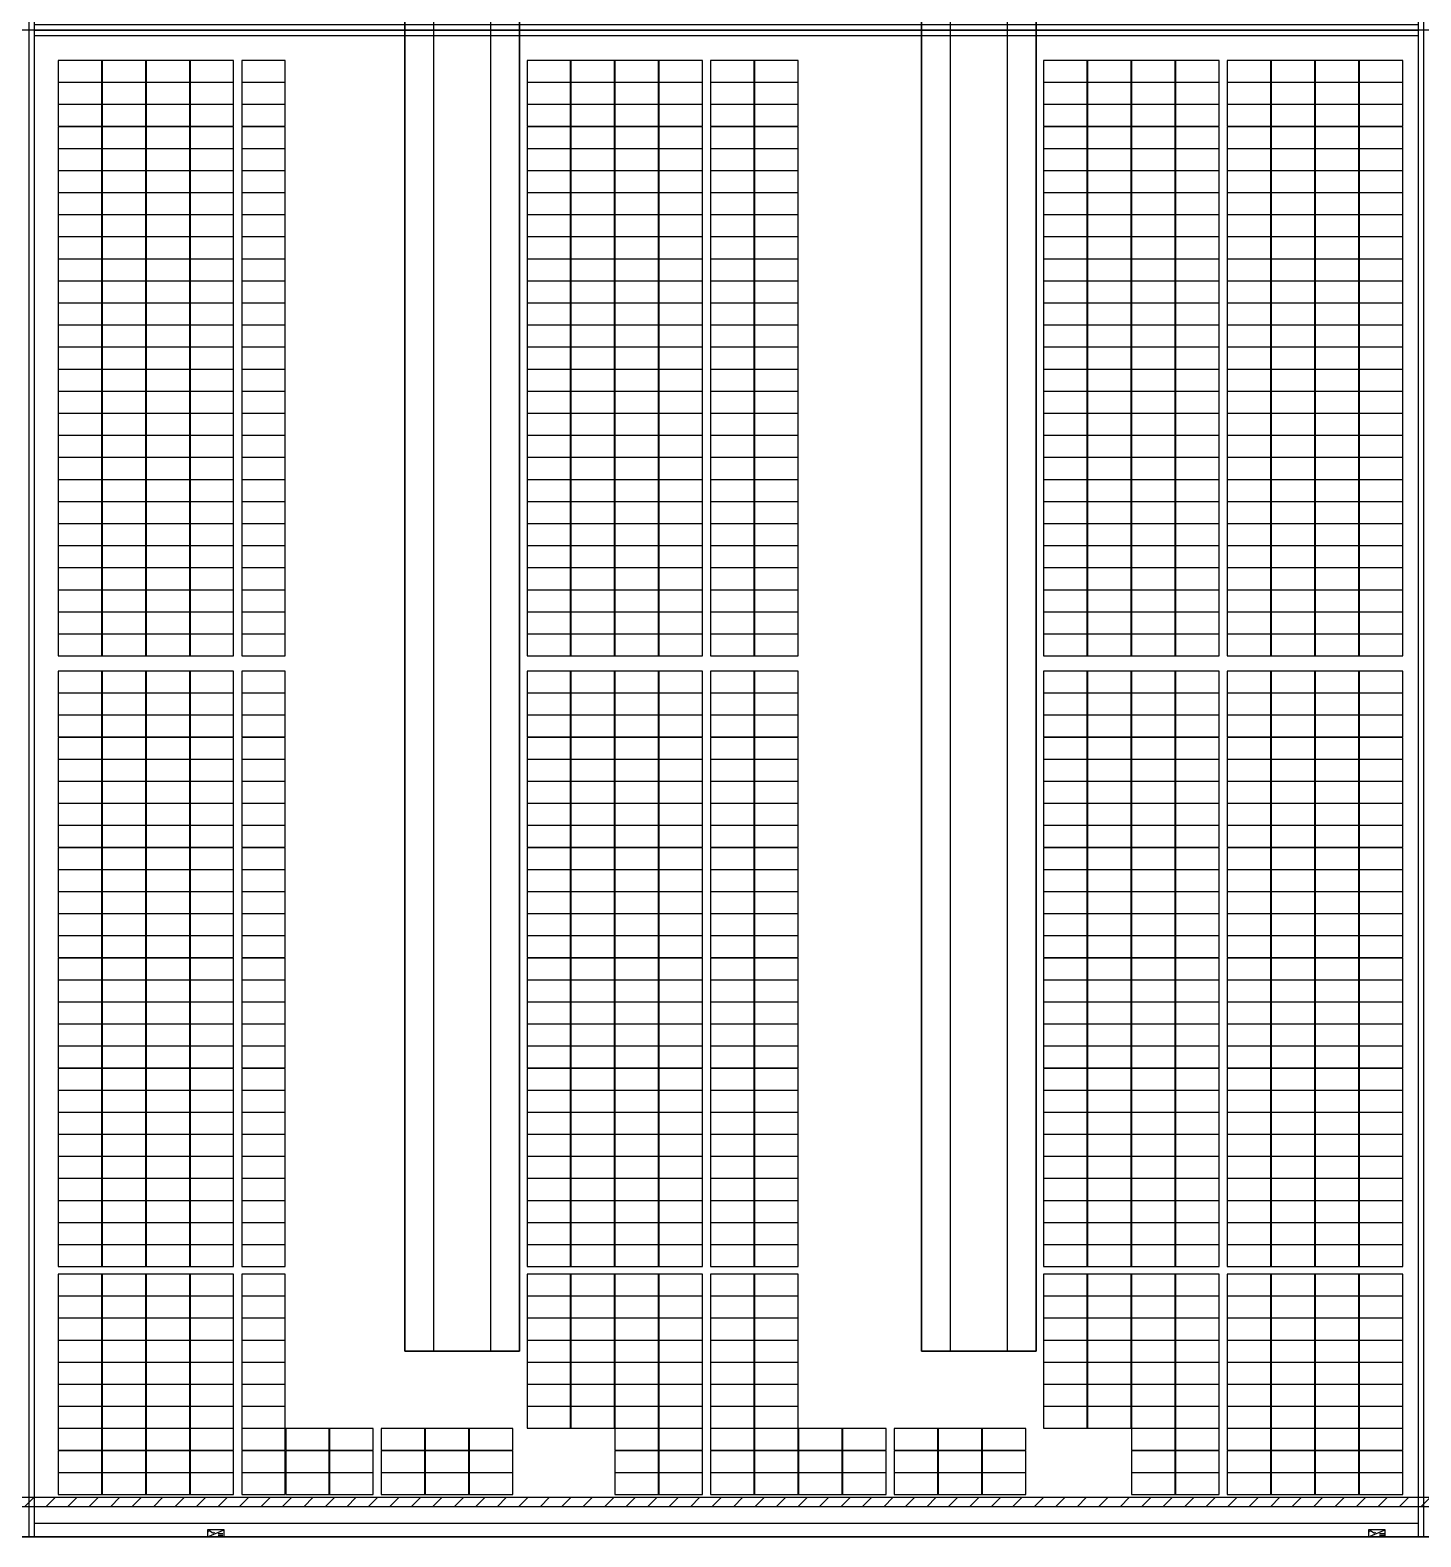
# Model space of a CAD drawing. Header units: metres. Extents: x 1218 to 2690, y 1163 to 1758.
# Drawn here: x 1889.1 to 1961.8, y 1336.4 to 1415.1 of the extents above; entities that cross this region are included whole.
import ezdxf

# ---------------------------------------------------------------- set-up
doc = ezdxf.new("R2010")
doc.units = ezdxf.units.M
for name, color, linetype in [('WALL', 9, 'Continuous'), ('单元区域外轮廓', 7, 'ByLayer'), ('屋脊线', 7, 'ByLayer'), ('组件', 7, 'ByLayer'), ('运维走道板', 1, 'Continuous'), ('逆变器', 7, 'ByLayer'), ('障碍物', 7, 'ByLayer')]:
    doc.layers.add(name, color=color, linetype=linetype)

# ---------------------------------------------------------------- blocks, each defined once
blk = doc.blocks.new('DT1')
at = {"layer": 'WALL'}
for p, q in [((681910, 1944104), (754210, 1944104)), ((78160, 1865404), (1243360, 1865404))]:
    blk.add_line(p, q, dxfattribs=at)
for points in [[(681910, 1865404), (681910, 2022804), (681610, 2022804), (681610, 1865404)], [(754510, 1865404), (754510, 2022804), (754210, 2022804), (754210, 1865404)], [(707260, 1875104), (707260, 2013104), (701260, 2013104), (701260, 1875104)], [(734260, 1875104), (734260, 2013104), (728260, 2013104), (728260, 1875104)], [(681910, 1944404), (754210, 1944404), (754210, 1943804), (681910, 1943804)]]:
    blk.add_lwpolyline(points, close=True, dxfattribs=at)
for points in [[(705760, 1875104), (705760, 2013104), (702760, 2013104), (702760, 1875104), (705760, 1875104)], [(732760, 1875104), (732760, 2013104), (729760, 2013104), (729760, 1875104), (732760, 1875104)], [(754210, 1866104), (681910, 1866104)]]:
    blk.add_lwpolyline(points, dxfattribs=at)
blk = doc.blocks.new('*U582')
at = {"layer": '单元区域外轮廓', "color": 2}
blk.add_polyline3d([(582600, -78700, 12000), (-582600, -78700, 12000), (-582600, 78700, 12000), (582600, 78700, 12000)], close=True, dxfattribs=at)
at = {"flags": 1}
for tag in ['unit_id', 'unit_name', 'parapet_height', 'ground_elevation', 'is_enable_parapet']:
    blk.add_attdef(tag, (0, 0), '', height=2.5, dxfattribs=at)
blk = doc.blocks.new('*U583')
at = {"layer": '屋脊线', "color": 30}
for p, q in [((582600, 0, 16000), (-582600, 0, 16000)), ((-582600, -78700, 12000), (582600, -78700, 12000))]:
    blk.add_line(p, q, dxfattribs=at)
at = {"flags": 1}
for tag in ['unit_id', 'unit_name']:
    blk.add_attdef(tag, (0, 0), '', height=2.5, dxfattribs=at)
blk = doc.blocks.new('*U584')
at = {"color": 0}
blk.add_polyline3d([(0, 0, 0), (227.8, 0, 0), (227.8, 113.3, 5.8), (0, 113.3, 5.8)], close=True, dxfattribs=at)
at = {"flags": 1}
for tag in ['mounting-hole-spacing1', 'mounting-hole-spacing2', 'module-material', 'vmpo', 'voco', 'silicon-material', 'panel-length', 'panel-width', 'panel-height', 'userid', 'theme', 'note', 'name', 'pmax', 'company-name', 'id', 'impo', 'isco']:
    blk.add_attdef(tag, (0, 0), '', height=2.5, dxfattribs=at)
blk = doc.blocks.new('*U585')
at = {"layer": '组件', "color": 171}
for p in [(2238.9, -271.8, 1596.2), (2468.7, -271.8, 1596.2), (2238.9, -387.1, 1590.3), (2468.7, -387.1, 1590.3), (2238.9, -502.3, 1584.5), (2468.7, -502.3, 1584.5), (2238.9, -617.6, 1578.6), (2468.7, -617.6, 1578.6), (2238.9, -732.8, 1572.8), (2468.7, -732.8, 1572.8), (2238.9, -848.1, 1566.9), (2468.7, -848.1, 1566.9), (2238.9, -963.3, 1561.1), (2468.7, -963.3, 1561.1), (2238.9, -1078.6, 1555.2), (2468.7, -1078.6, 1555.2), (2238.9, -1193.8, 1549.3), (2468.7, -1193.8, 1549.3), (2238.9, -1309.1, 1543.5), (2468.7, -1309.1, 1543.5), (2238.9, -1424.3, 1537.6), (2468.7, -1424.3, 1537.6), (2238.9, -1539.6, 1531.8), (2468.7, -1539.6, 1531.8), (2238.9, -1654.8, 1525.9), (2468.7, -1654.8, 1525.9), (2238.9, -1770.1, 1520), (2468.7, -1770.1, 1520), (2238.9, -1885.3, 1514.2), (2468.7, -1885.3, 1514.2), (2238.9, -2000.6, 1508.3), (2468.7, -2000.6, 1508.3), (2238.9, -2115.8, 1502.5), (2468.7, -2115.8, 1502.5), (2238.9, -2231.1, 1496.6), (2468.7, -2231.1, 1496.6), (2238.9, -2346.3, 1490.8), (2468.7, -2346.3, 1490.8), (2238.9, -2461.6, 1484.9), (2468.7, -2461.6, 1484.9), (2238.9, -2576.8, 1479), (2468.7, -2576.8, 1479), (2238.9, -2692.1, 1473.2), (2468.7, -2692.1, 1473.2), (2238.9, -2807.3, 1467.3), (2468.7, -2807.3, 1467.3), (2238.9, -2922.6, 1461.5), (2468.7, -2922.6, 1461.5), (2238.9, -3037.8, 1455.6), (2468.7, -3037.8, 1455.6), (2238.9, -3153.1, 1449.7), (2468.7, -3153.1, 1449.7), (2238.9, -3268.3, 1443.9), (2468.7, -3268.3, 1443.9), (2238.9, -3461.5, 1434.1), (2468.7, -3461.5, 1434.1), (2238.9, -3576.8, 1428.2), (2468.7, -3576.8, 1428.2), (2238.9, -3692, 1422.4), (2468.7, -3692, 1422.4), (2238.9, -3807.3, 1416.5), (2468.7, -3807.3, 1416.5), (2238.9, -3922.5, 1410.7), (2468.7, -3922.5, 1410.7), (2238.9, -4037.8, 1404.8), (2468.7, -4037.8, 1404.8), (2238.9, -4153, 1398.9), (2468.7, -4153, 1398.9), (2238.9, -4268.3, 1393.1), (2468.7, -4268.3, 1393.1), (2238.9, -4383.5, 1387.2), (2468.7, -4383.5, 1387.2), (2238.9, -4498.8, 1381.4), (2468.7, -4498.8, 1381.4), (2238.9, -4614, 1375.5), (2468.7, -4614, 1375.5), (2238.9, -4729.3, 1369.6), (2468.7, -4729.3, 1369.6), (2238.9, -4844.5, 1363.8), (2468.7, -4844.5, 1363.8), (2238.9, -4959.8, 1357.9), (2468.7, -4959.8, 1357.9), (2238.9, -5075.1, 1352.1), (2468.7, -5075.1, 1352.1), (2238.9, -5190.3, 1346.2), (2468.7, -5190.3, 1346.2), (2238.9, -5305.6, 1340.3), (2468.7, -5305.6, 1340.3), (2238.9, -5420.8, 1334.5), (2468.7, -5420.8, 1334.5), (2238.9, -5536.1, 1328.6), (2468.7, -5536.1, 1328.6), (2238.9, -5651.3, 1322.8), (2468.7, -5651.3, 1322.8), (2238.9, -5766.6, 1316.9), (2468.7, -5766.6, 1316.9), (2238.9, -5881.8, 1311.1), (2468.7, -5881.8, 1311.1), (2238.9, -5997.1, 1305.2), (2468.7, -5997.1, 1305.2), (2238.9, -6112.3, 1299.3), (2468.7, -6112.3, 1299.3), (2238.9, -6227.6, 1293.5), (2468.7, -6227.6, 1293.5), (2238.9, -6342.8, 1287.6), (2468.7, -6342.8, 1287.6), (2238.9, -6458.1, 1281.8), (2468.7, -6458.1, 1281.8), (2238.9, -6611.3, 1274), (2468.7, -6611.3, 1274), (2698.5, -6611.3, 1274), (2238.9, -6726.5, 1268.1), (2468.7, -6726.5, 1268.1), (2238.9, -6841.8, 1262.3), (2468.7, -6841.8, 1262.3), (2238.9, -6957, 1256.4), (2468.7, -6957, 1256.4), (2238.9, -7072.3, 1250.6), (2468.7, -7072.3, 1250.6), (2238.9, -7187.5, 1244.7), (2468.7, -7187.5, 1244.7), (2238.9, -7302.8, 1238.8), (2468.7, -7302.8, 1238.8), (2238.9, -7418, 1233), (2468.7, -7418, 1233), (2238.9, -7533.3, 1227.1), (2468.7, -7533.3, 1227.1), (2238.9, -7648.5, 1221.3), (2468.7, -7648.5, 1221.3)]:
    blk.add_blockref('*U584', p, dxfattribs=at)
at = {"layer": '组件', "color": 231}
for p in [(2698.5, -271.8, 1596.2), (2928.3, -271.8, 1596.2), (3198.1, -271.8, 1596.2), (4689.1, -271.8, 1596.2), (4918.9, -271.8, 1596.2), (5148.7, -271.8, 1596.2), (5378.5, -271.8, 1596.2), (5648.3, -271.8, 1596.2), (5878.1, -271.8, 1596.2), (2698.5, -387.1, 1590.3), (2928.3, -387.1, 1590.3), (3198.1, -387.1, 1590.3), (4689.1, -387.1, 1590.3), (4918.9, -387.1, 1590.3), (5148.7, -387.1, 1590.3), (5378.5, -387.1, 1590.3), (5648.3, -387.1, 1590.3), (5878.1, -387.1, 1590.3), (2698.5, -502.3, 1584.5), (2928.3, -502.3, 1584.5), (3198.1, -502.3, 1584.5), (4689.1, -502.3, 1584.5), (4918.9, -502.3, 1584.5), (5148.7, -502.3, 1584.5), (5378.5, -502.3, 1584.5), (5648.3, -502.3, 1584.5), (5878.1, -502.3, 1584.5), (2698.5, -617.6, 1578.6), (2928.3, -617.6, 1578.6), (3198.1, -617.6, 1578.6), (4689.1, -617.6, 1578.6), (4918.9, -617.6, 1578.6), (5148.7, -617.6, 1578.6), (5378.5, -617.6, 1578.6), (5648.3, -617.6, 1578.6), (5878.1, -617.6, 1578.6), (2698.5, -732.8, 1572.8), (2928.3, -732.8, 1572.8), (3198.1, -732.8, 1572.8), (4689.1, -732.8, 1572.8), (4918.9, -732.8, 1572.8), (5148.7, -732.8, 1572.8), (5378.5, -732.8, 1572.8), (5648.3, -732.8, 1572.8), (5878.1, -732.8, 1572.8), (2698.5, -848.1, 1566.9), (2928.3, -848.1, 1566.9), (3198.1, -848.1, 1566.9), (4689.1, -848.1, 1566.9), (4918.9, -848.1, 1566.9), (5148.7, -848.1, 1566.9), (5378.5, -848.1, 1566.9), (5648.3, -848.1, 1566.9), (5878.1, -848.1, 1566.9), (2698.5, -963.3, 1561.1), (2928.3, -963.3, 1561.1), (3198.1, -963.3, 1561.1), (4689.1, -963.3, 1561.1), (4918.9, -963.3, 1561.1), (5148.7, -963.3, 1561.1), (5378.5, -963.3, 1561.1), (5648.3, -963.3, 1561.1), (5878.1, -963.3, 1561.1), (2698.5, -1078.6, 1555.2), (2928.3, -1078.6, 1555.2), (3198.1, -1078.6, 1555.2), (4689.1, -1078.6, 1555.2), (4918.9, -1078.6, 1555.2), (5148.7, -1078.6, 1555.2), (5378.5, -1078.6, 1555.2), (5648.3, -1078.6, 1555.2), (5878.1, -1078.6, 1555.2), (2698.5, -1193.8, 1549.3), (2928.3, -1193.8, 1549.3), (3198.1, -1193.8, 1549.3), (4689.1, -1193.8, 1549.3), (4918.9, -1193.8, 1549.3), (5148.7, -1193.8, 1549.3), (5378.5, -1193.8, 1549.3), (5648.3, -1193.8, 1549.3), (5878.1, -1193.8, 1549.3), (2698.5, -1309.1, 1543.5), (2928.3, -1309.1, 1543.5), (3198.1, -1309.1, 1543.5), (4689.1, -1309.1, 1543.5), (4918.9, -1309.1, 1543.5), (5148.7, -1309.1, 1543.5), (5378.5, -1309.1, 1543.5), (5648.3, -1309.1, 1543.5), (5878.1, -1309.1, 1543.5), (2698.5, -1424.3, 1537.6), (2928.3, -1424.3, 1537.6), (3198.1, -1424.3, 1537.6), (4689.1, -1424.3, 1537.6), (4918.9, -1424.3, 1537.6), (5148.7, -1424.3, 1537.6), (5378.5, -1424.3, 1537.6), (5648.3, -1424.3, 1537.6), (5878.1, -1424.3, 1537.6), (2698.5, -1539.6, 1531.8), (2928.3, -1539.6, 1531.8), (3198.1, -1539.6, 1531.8), (4689.1, -1539.6, 1531.8), (4918.9, -1539.6, 1531.8), (5148.7, -1539.6, 1531.8), (5378.5, -1539.6, 1531.8), (5648.3, -1539.6, 1531.8), (5878.1, -1539.6, 1531.8), (2698.5, -1654.8, 1525.9), (2928.3, -1654.8, 1525.9), (3198.1, -1654.8, 1525.9), (4689.1, -1654.8, 1525.9), (4918.9, -1654.8, 1525.9), (5148.7, -1654.8, 1525.9), (5378.5, -1654.8, 1525.9), (5648.3, -1654.8, 1525.9), (5878.1, -1654.8, 1525.9), (2698.5, -1770.1, 1520), (2928.3, -1770.1, 1520), (3198.1, -1770.1, 1520), (4689.1, -1770.1, 1520), (4918.9, -1770.1, 1520), (5148.7, -1770.1, 1520), (5378.5, -1770.1, 1520), (5648.3, -1770.1, 1520), (5878.1, -1770.1, 1520), (2698.5, -1885.3, 1514.2), (2928.3, -1885.3, 1514.2), (3198.1, -1885.3, 1514.2), (4689.1, -1885.3, 1514.2), (4918.9, -1885.3, 1514.2), (5148.7, -1885.3, 1514.2), (5378.5, -1885.3, 1514.2), (5648.3, -1885.3, 1514.2), (5878.1, -1885.3, 1514.2), (2698.5, -2000.6, 1508.3), (2928.3, -2000.6, 1508.3), (3198.1, -2000.6, 1508.3), (4689.1, -2000.6, 1508.3), (4918.9, -2000.6, 1508.3), (5148.7, -2000.6, 1508.3), (5378.5, -2000.6, 1508.3), (5648.3, -2000.6, 1508.3), (5878.1, -2000.6, 1508.3), (2698.5, -2115.8, 1502.5), (2928.3, -2115.8, 1502.5), (3198.1, -2115.8, 1502.5), (4689.1, -2115.8, 1502.5), (4918.9, -2115.8, 1502.5), (5148.7, -2115.8, 1502.5), (5378.5, -2115.8, 1502.5), (5648.3, -2115.8, 1502.5), (5878.1, -2115.8, 1502.5), (2698.5, -2231.1, 1496.6), (2928.3, -2231.1, 1496.6), (3198.1, -2231.1, 1496.6), (4689.1, -2231.1, 1496.6), (4918.9, -2231.1, 1496.6), (5148.7, -2231.1, 1496.6), (5378.5, -2231.1, 1496.6), (5648.3, -2231.1, 1496.6), (5878.1, -2231.1, 1496.6), (2698.5, -2346.3, 1490.8), (2928.3, -2346.3, 1490.8), (3198.1, -2346.3, 1490.8), (4689.1, -2346.3, 1490.8), (4918.9, -2346.3, 1490.8), (5148.7, -2346.3, 1490.8), (5378.5, -2346.3, 1490.8), (5648.3, -2346.3, 1490.8), (5878.1, -2346.3, 1490.8), (2698.5, -2461.6, 1484.9), (2928.3, -2461.6, 1484.9), (3198.1, -2461.6, 1484.9), (4689.1, -2461.6, 1484.9), (4918.9, -2461.6, 1484.9), (5148.7, -2461.6, 1484.9), (5378.5, -2461.6, 1484.9), (5648.3, -2461.6, 1484.9), (5878.1, -2461.6, 1484.9), (2698.5, -2576.8, 1479), (2928.3, -2576.8, 1479), (3198.1, -2576.8, 1479), (4689.1, -2576.8, 1479), (4918.9, -2576.8, 1479), (5148.7, -2576.8, 1479), (5378.5, -2576.8, 1479), (5648.3, -2576.8, 1479), (5878.1, -2576.8, 1479), (2698.5, -2692.1, 1473.2), (2928.3, -2692.1, 1473.2), (3198.1, -2692.1, 1473.2), (4689.1, -2692.1, 1473.2), (4918.9, -2692.1, 1473.2), (5148.7, -2692.1, 1473.2), (5378.5, -2692.1, 1473.2), (5648.3, -2692.1, 1473.2), (5878.1, -2692.1, 1473.2), (2698.5, -2807.3, 1467.3), (2928.3, -2807.3, 1467.3), (3198.1, -2807.3, 1467.3), (4689.1, -2807.3, 1467.3), (4918.9, -2807.3, 1467.3), (5148.7, -2807.3, 1467.3), (5378.5, -2807.3, 1467.3), (5648.3, -2807.3, 1467.3), (5878.1, -2807.3, 1467.3), (2698.5, -2922.6, 1461.5), (2928.3, -2922.6, 1461.5), (3198.1, -2922.6, 1461.5), (4689.1, -2922.6, 1461.5), (4918.9, -2922.6, 1461.5), (5148.7, -2922.6, 1461.5), (5378.5, -2922.6, 1461.5), (5648.3, -2922.6, 1461.5), (5878.1, -2922.6, 1461.5), (2698.5, -3037.8, 1455.6), (2928.3, -3037.8, 1455.6), (3198.1, -3037.8, 1455.6), (4689.1, -3037.8, 1455.6), (4918.9, -3037.8, 1455.6), (5148.7, -3037.8, 1455.6), (5378.5, -3037.8, 1455.6), (5648.3, -3037.8, 1455.6), (5878.1, -3037.8, 1455.6), (2698.5, -3153.1, 1449.7), (2928.3, -3153.1, 1449.7), (3198.1, -3153.1, 1449.7), (4689.1, -3153.1, 1449.7), (4918.9, -3153.1, 1449.7), (5148.7, -3153.1, 1449.7), (5378.5, -3153.1, 1449.7), (5648.3, -3153.1, 1449.7), (5878.1, -3153.1, 1449.7), (2698.5, -3268.3, 1443.9), (2928.3, -3268.3, 1443.9), (3198.1, -3268.3, 1443.9), (4689.1, -3268.3, 1443.9), (4918.9, -3268.3, 1443.9), (5148.7, -3268.3, 1443.9), (5378.5, -3268.3, 1443.9), (5648.3, -3268.3, 1443.9), (5878.1, -3268.3, 1443.9), (2698.5, -3461.5, 1434.1), (2928.3, -3461.5, 1434.1), (3198.1, -3461.5, 1434.1), (4689.1, -3461.5, 1434.1), (4918.9, -3461.5, 1434.1), (5148.7, -3461.5, 1434.1), (5378.5, -3461.5, 1434.1), (5648.3, -3461.5, 1434.1), (5878.1, -3461.5, 1434.1), (7618.4, -3461.5, 1434.1), (7848.2, -3461.5, 1434.1), (2698.5, -3576.8, 1428.2), (2928.3, -3576.8, 1428.2), (3198.1, -3576.8, 1428.2), (4689.1, -3576.8, 1428.2), (4918.9, -3576.8, 1428.2), (5148.7, -3576.8, 1428.2), (5378.5, -3576.8, 1428.2), (5648.3, -3576.8, 1428.2), (5878.1, -3576.8, 1428.2), (7618.4, -3576.8, 1428.2), (7848.2, -3576.8, 1428.2), (2698.5, -3692, 1422.4), (2928.3, -3692, 1422.4), (3198.1, -3692, 1422.4), (4689.1, -3692, 1422.4), (4918.9, -3692, 1422.4), (5148.7, -3692, 1422.4), (5378.5, -3692, 1422.4), (5648.3, -3692, 1422.4), (5878.1, -3692, 1422.4), (7618.4, -3692, 1422.4), (7848.2, -3692, 1422.4), (2698.5, -3807.3, 1416.5), (2928.3, -3807.3, 1416.5), (3198.1, -3807.3, 1416.5), (4689.1, -3807.3, 1416.5), (4918.9, -3807.3, 1416.5), (5148.7, -3807.3, 1416.5), (5378.5, -3807.3, 1416.5), (5648.3, -3807.3, 1416.5), (5878.1, -3807.3, 1416.5), (7618.4, -3807.3, 1416.5), (7848.2, -3807.3, 1416.5), (2698.5, -3922.5, 1410.7), (2928.3, -3922.5, 1410.7), (3198.1, -3922.5, 1410.7), (4689.1, -3922.5, 1410.7), (4918.9, -3922.5, 1410.7), (5148.7, -3922.5, 1410.7), (5378.5, -3922.5, 1410.7), (5648.3, -3922.5, 1410.7), (5878.1, -3922.5, 1410.7), (7618.4, -3922.5, 1410.7), (7848.2, -3922.5, 1410.7), (2698.5, -4037.8, 1404.8), (2928.3, -4037.8, 1404.8), (3198.1, -4037.8, 1404.8), (4689.1, -4037.8, 1404.8), (4918.9, -4037.8, 1404.8), (5148.7, -4037.8, 1404.8), (5378.5, -4037.8, 1404.8), (5648.3, -4037.8, 1404.8), (5878.1, -4037.8, 1404.8), (7618.4, -4037.8, 1404.8), (7848.2, -4037.8, 1404.8), (2698.5, -4153, 1398.9), (2928.3, -4153, 1398.9), (3198.1, -4153, 1398.9), (4689.1, -4153, 1398.9), (4918.9, -4153, 1398.9), (5148.7, -4153, 1398.9), (5378.5, -4153, 1398.9), (5648.3, -4153, 1398.9), (5878.1, -4153, 1398.9), (7618.4, -4153, 1398.9), (7848.2, -4153, 1398.9), (2698.5, -4268.3, 1393.1), (2928.3, -4268.3, 1393.1), (3198.1, -4268.3, 1393.1), (4689.1, -4268.3, 1393.1), (4918.9, -4268.3, 1393.1), (5148.7, -4268.3, 1393.1), (5378.5, -4268.3, 1393.1), (5648.3, -4268.3, 1393.1), (5878.1, -4268.3, 1393.1), (7618.4, -4268.3, 1393.1), (7848.2, -4268.3, 1393.1), (2698.5, -4383.5, 1387.2), (2928.3, -4383.5, 1387.2), (3198.1, -4383.5, 1387.2), (4689.1, -4383.5, 1387.2), (4918.9, -4383.5, 1387.2), (5148.7, -4383.5, 1387.2), (5378.5, -4383.5, 1387.2), (5648.3, -4383.5, 1387.2), (5878.1, -4383.5, 1387.2), (7618.4, -4383.5, 1387.2), (7848.2, -4383.5, 1387.2), (2698.5, -4498.8, 1381.4), (2928.3, -4498.8, 1381.4), (3198.1, -4498.8, 1381.4), (4689.1, -4498.8, 1381.4), (4918.9, -4498.8, 1381.4), (5148.7, -4498.8, 1381.4), (5378.5, -4498.8, 1381.4), (5648.3, -4498.8, 1381.4), (5878.1, -4498.8, 1381.4), (7618.4, -4498.8, 1381.4), (7848.2, -4498.8, 1381.4), (2698.5, -4614, 1375.5), (2928.3, -4614, 1375.5), (3198.1, -4614, 1375.5), (4689.1, -4614, 1375.5), (4918.9, -4614, 1375.5), (5148.7, -4614, 1375.5), (5378.5, -4614, 1375.5), (5648.3, -4614, 1375.5), (5878.1, -4614, 1375.5), (7618.4, -4614, 1375.5), (7848.2, -4614, 1375.5), (2698.5, -4729.3, 1369.6), (2928.3, -4729.3, 1369.6), (3198.1, -4729.3, 1369.6), (4689.1, -4729.3, 1369.6), (4918.9, -4729.3, 1369.6), (5148.7, -4729.3, 1369.6), (5378.5, -4729.3, 1369.6), (5648.3, -4729.3, 1369.6), (5878.1, -4729.3, 1369.6), (7618.4, -4729.3, 1369.6), (7848.2, -4729.3, 1369.6), (2698.5, -4844.5, 1363.8), (2928.3, -4844.5, 1363.8), (3198.1, -4844.5, 1363.8), (4689.1, -4844.5, 1363.8), (4918.9, -4844.5, 1363.8), (5148.7, -4844.5, 1363.8), (5378.5, -4844.5, 1363.8), (5648.3, -4844.5, 1363.8), (5878.1, -4844.5, 1363.8), (7618.4, -4844.5, 1363.8), (7848.2, -4844.5, 1363.8), (2698.5, -4959.8, 1357.9), (2928.3, -4959.8, 1357.9), (3198.1, -4959.8, 1357.9), (4689.1, -4959.8, 1357.9), (4918.9, -4959.8, 1357.9), (5148.7, -4959.8, 1357.9), (5378.5, -4959.8, 1357.9), (5648.3, -4959.8, 1357.9), (5878.1, -4959.8, 1357.9), (7618.4, -4959.8, 1357.9), (7848.2, -4959.8, 1357.9), (2698.5, -5075.1, 1352.1), (2928.3, -5075.1, 1352.1), (3198.1, -5075.1, 1352.1), (4689.1, -5075.1, 1352.1), (4918.9, -5075.1, 1352.1), (5148.7, -5075.1, 1352.1), (5378.5, -5075.1, 1352.1), (5648.3, -5075.1, 1352.1), (5878.1, -5075.1, 1352.1), (7618.4, -5075.1, 1352.1), (7848.2, -5075.1, 1352.1), (2698.5, -5190.3, 1346.2), (2928.3, -5190.3, 1346.2), (3198.1, -5190.3, 1346.2), (4689.1, -5190.3, 1346.2), (4918.9, -5190.3, 1346.2), (5148.7, -5190.3, 1346.2), (5378.5, -5190.3, 1346.2), (5648.3, -5190.3, 1346.2), (5878.1, -5190.3, 1346.2), (7618.4, -5190.3, 1346.2), (7848.2, -5190.3, 1346.2), (2698.5, -5305.6, 1340.3), (2928.3, -5305.6, 1340.3), (3198.1, -5305.6, 1340.3), (4689.1, -5305.6, 1340.3), (4918.9, -5305.6, 1340.3), (5148.7, -5305.6, 1340.3), (5378.5, -5305.6, 1340.3), (5648.3, -5305.6, 1340.3), (5878.1, -5305.6, 1340.3), (7618.4, -5305.6, 1340.3), (7848.2, -5305.6, 1340.3), (2698.5, -5420.8, 1334.5), (2928.3, -5420.8, 1334.5), (3198.1, -5420.8, 1334.5), (4689.1, -5420.8, 1334.5), (4918.9, -5420.8, 1334.5), (5148.7, -5420.8, 1334.5), (5378.5, -5420.8, 1334.5), (5648.3, -5420.8, 1334.5), (5878.1, -5420.8, 1334.5), (7618.4, -5420.8, 1334.5), (7848.2, -5420.8, 1334.5), (2698.5, -5536.1, 1328.6), (2928.3, -5536.1, 1328.6), (3198.1, -5536.1, 1328.6), (4689.1, -5536.1, 1328.6), (4918.9, -5536.1, 1328.6), (5148.7, -5536.1, 1328.6), (5378.5, -5536.1, 1328.6), (5648.3, -5536.1, 1328.6), (5878.1, -5536.1, 1328.6), (7618.4, -5536.1, 1328.6), (7848.2, -5536.1, 1328.6), (2698.5, -5651.3, 1322.8), (2928.3, -5651.3, 1322.8), (3198.1, -5651.3, 1322.8), (4689.1, -5651.3, 1322.8), (4918.9, -5651.3, 1322.8), (5148.7, -5651.3, 1322.8), (5378.5, -5651.3, 1322.8), (5648.3, -5651.3, 1322.8), (5878.1, -5651.3, 1322.8), (7618.4, -5651.3, 1322.8), (7848.2, -5651.3, 1322.8), (2698.5, -5766.6, 1316.9), (2928.3, -5766.6, 1316.9), (3198.1, -5766.6, 1316.9), (4689.1, -5766.6, 1316.9), (4918.9, -5766.6, 1316.9), (5148.7, -5766.6, 1316.9), (5378.5, -5766.6, 1316.9), (5648.3, -5766.6, 1316.9), (5878.1, -5766.6, 1316.9), (7618.4, -5766.6, 1316.9), (7848.2, -5766.6, 1316.9), (2698.5, -5881.8, 1311.1), (2928.3, -5881.8, 1311.1), (3198.1, -5881.8, 1311.1), (4689.1, -5881.8, 1311.1), (4918.9, -5881.8, 1311.1), (5148.7, -5881.8, 1311.1), (5378.5, -5881.8, 1311.1), (5648.3, -5881.8, 1311.1), (5878.1, -5881.8, 1311.1), (7618.4, -5881.8, 1311.1), (7848.2, -5881.8, 1311.1), (2698.5, -5997.1, 1305.2), (2928.3, -5997.1, 1305.2), (3198.1, -5997.1, 1305.2), (4689.1, -5997.1, 1305.2), (4918.9, -5997.1, 1305.2), (5148.7, -5997.1, 1305.2), (5378.5, -5997.1, 1305.2), (5648.3, -5997.1, 1305.2), (5878.1, -5997.1, 1305.2), (7618.4, -5997.1, 1305.2), (7848.2, -5997.1, 1305.2), (2698.5, -6112.3, 1299.3), (2928.3, -6112.3, 1299.3), (3198.1, -6112.3, 1299.3), (4689.1, -6112.3, 1299.3), (4918.9, -6112.3, 1299.3), (5148.7, -6112.3, 1299.3), (5378.5, -6112.3, 1299.3), (5648.3, -6112.3, 1299.3), (5878.1, -6112.3, 1299.3), (7618.4, -6112.3, 1299.3), (7848.2, -6112.3, 1299.3), (2698.5, -6227.6, 1293.5), (2928.3, -6227.6, 1293.5), (3198.1, -6227.6, 1293.5), (4689.1, -6227.6, 1293.5), (4918.9, -6227.6, 1293.5), (5148.7, -6227.6, 1293.5), (5378.5, -6227.6, 1293.5), (5648.3, -6227.6, 1293.5), (5878.1, -6227.6, 1293.5), (7618.4, -6227.6, 1293.5), (7848.2, -6227.6, 1293.5), (2698.5, -6342.8, 1287.6), (2928.3, -6342.8, 1287.6), (3198.1, -6342.8, 1287.6), (4689.1, -6342.8, 1287.6), (4918.9, -6342.8, 1287.6), (5148.7, -6342.8, 1287.6), (5378.5, -6342.8, 1287.6), (5648.3, -6342.8, 1287.6), (5878.1, -6342.8, 1287.6), (7618.4, -6342.8, 1287.6), (7848.2, -6342.8, 1287.6), (2698.5, -6458.1, 1281.8), (2928.3, -6458.1, 1281.8), (3198.1, -6458.1, 1281.8), (4689.1, -6458.1, 1281.8), (4918.9, -6458.1, 1281.8), (5148.7, -6458.1, 1281.8), (5378.5, -6458.1, 1281.8), (5648.3, -6458.1, 1281.8), (5878.1, -6458.1, 1281.8), (7618.4, -6458.1, 1281.8), (7848.2, -6458.1, 1281.8), (2928.3, -6611.3, 1274), (3198.1, -6611.3, 1274), (4689.1, -6611.3, 1274), (4918.9, -6611.3, 1274), (5148.7, -6611.3, 1274), (5378.5, -6611.3, 1274), (5648.3, -6611.3, 1274), (5878.1, -6611.3, 1274), (7388.6, -6611.3, 1274), (7618.4, -6611.3, 1274), (7848.2, -6611.3, 1274), (8078, -6611.3, 1274), (8347.8, -6611.3, 1274), (2698.5, -6726.5, 1268.1), (2928.3, -6726.5, 1268.1), (3198.1, -6726.5, 1268.1), (4689.1, -6726.5, 1268.1), (4918.9, -6726.5, 1268.1), (5148.7, -6726.5, 1268.1), (5378.5, -6726.5, 1268.1), (5648.3, -6726.5, 1268.1), (5878.1, -6726.5, 1268.1), (7388.6, -6726.5, 1268.1), (7618.4, -6726.5, 1268.1), (7848.2, -6726.5, 1268.1), (8078, -6726.5, 1268.1), (8347.8, -6726.5, 1268.1), (2698.5, -6841.8, 1262.3), (2928.3, -6841.8, 1262.3), (3198.1, -6841.8, 1262.3), (4689.1, -6841.8, 1262.3), (4918.9, -6841.8, 1262.3), (5148.7, -6841.8, 1262.3), (5378.5, -6841.8, 1262.3), (5648.3, -6841.8, 1262.3), (5878.1, -6841.8, 1262.3), (7388.6, -6841.8, 1262.3), (7618.4, -6841.8, 1262.3), (7848.2, -6841.8, 1262.3), (8078, -6841.8, 1262.3), (8347.8, -6841.8, 1262.3), (2698.5, -6957, 1256.4), (2928.3, -6957, 1256.4), (3198.1, -6957, 1256.4), (4689.1, -6957, 1256.4), (4918.9, -6957, 1256.4), (5148.7, -6957, 1256.4), (5378.5, -6957, 1256.4), (5648.3, -6957, 1256.4), (5878.1, -6957, 1256.4), (7388.6, -6957, 1256.4), (7618.4, -6957, 1256.4), (7848.2, -6957, 1256.4), (8078, -6957, 1256.4), (8347.8, -6957, 1256.4), (2698.5, -7072.3, 1250.6), (2928.3, -7072.3, 1250.6), (3198.1, -7072.3, 1250.6), (4689.1, -7072.3, 1250.6), (4918.9, -7072.3, 1250.6), (5148.7, -7072.3, 1250.6), (5378.5, -7072.3, 1250.6), (5648.3, -7072.3, 1250.6), (5878.1, -7072.3, 1250.6), (7388.6, -7072.3, 1250.6), (7618.4, -7072.3, 1250.6), (7848.2, -7072.3, 1250.6), (8078, -7072.3, 1250.6), (8347.8, -7072.3, 1250.6), (2698.5, -7187.5, 1244.7), (2928.3, -7187.5, 1244.7), (3198.1, -7187.5, 1244.7), (4689.1, -7187.5, 1244.7), (4918.9, -7187.5, 1244.7), (5148.7, -7187.5, 1244.7), (5378.5, -7187.5, 1244.7), (5648.3, -7187.5, 1244.7), (5878.1, -7187.5, 1244.7), (7388.6, -7187.5, 1244.7), (7618.4, -7187.5, 1244.7), (7848.2, -7187.5, 1244.7), (8078, -7187.5, 1244.7), (8347.8, -7187.5, 1244.7), (8577.6, -7187.5, 1244.7), (2698.5, -7302.8, 1238.8), (2928.3, -7302.8, 1238.8), (3198.1, -7302.8, 1238.8), (4689.1, -7302.8, 1238.8), (4918.9, -7302.8, 1238.8), (5148.7, -7302.8, 1238.8), (5378.5, -7302.8, 1238.8), (5648.3, -7302.8, 1238.8), (5878.1, -7302.8, 1238.8), (7388.6, -7302.8, 1238.8), (7618.4, -7302.8, 1238.8), (7848.2, -7302.8, 1238.8), (8078, -7302.8, 1238.8), (8347.8, -7302.8, 1238.8), (8577.6, -7302.8, 1238.8), (2698.5, -7418, 1233), (2928.3, -7418, 1233), (3198.1, -7418, 1233), (3427.9, -7418, 1233), (3657.7, -7418, 1233), (3927.5, -7418, 1233), (4157.3, -7418, 1233), (4387.1, -7418, 1233), (5148.7, -7418, 1233), (5378.5, -7418, 1233), (5648.3, -7418, 1233), (5878.1, -7418, 1233), (6107.9, -7418, 1233), (6337.7, -7418, 1233), (6607.5, -7418, 1233), (6837.3, -7418, 1233), (7067.1, -7418, 1233), (7848.2, -7418, 1233), (8078, -7418, 1233), (8347.8, -7418, 1233), (8577.6, -7418, 1233), (2698.5, -7533.3, 1227.1), (2928.3, -7533.3, 1227.1), (3198.1, -7533.3, 1227.1), (3427.9, -7533.3, 1227.1), (3657.7, -7533.3, 1227.1), (3927.5, -7533.3, 1227.1), (4157.3, -7533.3, 1227.1), (4387.1, -7533.3, 1227.1), (5148.7, -7533.3, 1227.1), (5378.5, -7533.3, 1227.1), (5648.3, -7533.3, 1227.1), (5878.1, -7533.3, 1227.1), (6107.9, -7533.3, 1227.1), (6337.7, -7533.3, 1227.1), (6607.5, -7533.3, 1227.1), (6837.3, -7533.3, 1227.1), (7067.1, -7533.3, 1227.1), (7848.2, -7533.3, 1227.1), (8078, -7533.3, 1227.1), (8347.8, -7533.3, 1227.1), (8577.6, -7533.3, 1227.1), (2698.5, -7648.5, 1221.3), (2928.3, -7648.5, 1221.3), (3198.1, -7648.5, 1221.3), (3427.9, -7648.5, 1221.3), (3657.7, -7648.5, 1221.3), (3927.5, -7648.5, 1221.3), (4157.3, -7648.5, 1221.3), (4387.1, -7648.5, 1221.3), (5148.7, -7648.5, 1221.3), (5378.5, -7648.5, 1221.3), (5648.3, -7648.5, 1221.3), (5878.1, -7648.5, 1221.3), (6107.9, -7648.5, 1221.3), (6337.7, -7648.5, 1221.3), (6607.5, -7648.5, 1221.3), (6837.3, -7648.5, 1221.3), (7067.1, -7648.5, 1221.3), (7848.2, -7648.5, 1221.3), (8078, -7648.5, 1221.3), (8347.8, -7648.5, 1221.3), (8577.6, -7648.5, 1221.3)]:
    blk.add_blockref('*U584', p, dxfattribs=at)
at = {"layer": '组件', "color": 13}
for p in [(7388.6, -271.8, 1596.2), (7618.4, -271.8, 1596.2), (7848.2, -271.8, 1596.2), (8078, -271.8, 1596.2), (8347.8, -271.8, 1596.2), (8577.6, -271.8, 1596.2), (8807.4, -271.8, 1596.2), (9037.2, -271.8, 1596.2), (7388.6, -387.1, 1590.3), (7618.4, -387.1, 1590.3), (7848.2, -387.1, 1590.3), (8078, -387.1, 1590.3), (8347.8, -387.1, 1590.3), (8577.6, -387.1, 1590.3), (8807.4, -387.1, 1590.3), (9037.2, -387.1, 1590.3), (7388.6, -502.3, 1584.5), (7618.4, -502.3, 1584.5), (7848.2, -502.3, 1584.5), (8078, -502.3, 1584.5), (8347.8, -502.3, 1584.5), (8577.6, -502.3, 1584.5), (8807.4, -502.3, 1584.5), (9037.2, -502.3, 1584.5), (7388.6, -617.6, 1578.6), (7618.4, -617.6, 1578.6), (7848.2, -617.6, 1578.6), (8078, -617.6, 1578.6), (8347.8, -617.6, 1578.6), (8577.6, -617.6, 1578.6), (8807.4, -617.6, 1578.6), (9037.2, -617.6, 1578.6), (7388.6, -732.8, 1572.8), (7618.4, -732.8, 1572.8), (7848.2, -732.8, 1572.8), (8078, -732.8, 1572.8), (8347.8, -732.8, 1572.8), (8577.6, -732.8, 1572.8), (8807.4, -732.8, 1572.8), (9037.2, -732.8, 1572.8), (7388.6, -848.1, 1566.9), (7618.4, -848.1, 1566.9), (7848.2, -848.1, 1566.9), (8078, -848.1, 1566.9), (8347.8, -848.1, 1566.9), (8577.6, -848.1, 1566.9), (8807.4, -848.1, 1566.9), (9037.2, -848.1, 1566.9), (7388.6, -963.3, 1561.1), (7618.4, -963.3, 1561.1), (7848.2, -963.3, 1561.1), (8078, -963.3, 1561.1), (8347.8, -963.3, 1561.1), (8577.6, -963.3, 1561.1), (8807.4, -963.3, 1561.1), (9037.2, -963.3, 1561.1), (7388.6, -1078.6, 1555.2), (7618.4, -1078.6, 1555.2), (7848.2, -1078.6, 1555.2), (8078, -1078.6, 1555.2), (8347.8, -1078.6, 1555.2), (8577.6, -1078.6, 1555.2), (8807.4, -1078.6, 1555.2), (9037.2, -1078.6, 1555.2), (7388.6, -1193.8, 1549.3), (7618.4, -1193.8, 1549.3), (7848.2, -1193.8, 1549.3), (8078, -1193.8, 1549.3), (8347.8, -1193.8, 1549.3), (8577.6, -1193.8, 1549.3), (8807.4, -1193.8, 1549.3), (9037.2, -1193.8, 1549.3), (7388.6, -1309.1, 1543.5), (7618.4, -1309.1, 1543.5), (7848.2, -1309.1, 1543.5), (8078, -1309.1, 1543.5), (8347.8, -1309.1, 1543.5), (8577.6, -1309.1, 1543.5), (8807.4, -1309.1, 1543.5), (9037.2, -1309.1, 1543.5), (7388.6, -1424.3, 1537.6), (7618.4, -1424.3, 1537.6), (7848.2, -1424.3, 1537.6), (8078, -1424.3, 1537.6), (8347.8, -1424.3, 1537.6), (8577.6, -1424.3, 1537.6), (8807.4, -1424.3, 1537.6), (9037.2, -1424.3, 1537.6), (7388.6, -1539.6, 1531.8), (7618.4, -1539.6, 1531.8), (7848.2, -1539.6, 1531.8), (8078, -1539.6, 1531.8), (8347.8, -1539.6, 1531.8), (8577.6, -1539.6, 1531.8), (8807.4, -1539.6, 1531.8), (9037.2, -1539.6, 1531.8), (7388.6, -1654.8, 1525.9), (7618.4, -1654.8, 1525.9), (7848.2, -1654.8, 1525.9), (8078, -1654.8, 1525.9), (8347.8, -1654.8, 1525.9), (8577.6, -1654.8, 1525.9), (8807.4, -1654.8, 1525.9), (9037.2, -1654.8, 1525.9), (7388.6, -1770.1, 1520), (7618.4, -1770.1, 1520), (7848.2, -1770.1, 1520), (8078, -1770.1, 1520), (8347.8, -1770.1, 1520), (8577.6, -1770.1, 1520), (8807.4, -1770.1, 1520), (9037.2, -1770.1, 1520), (7388.6, -1885.3, 1514.2), (7618.4, -1885.3, 1514.2), (7848.2, -1885.3, 1514.2), (8078, -1885.3, 1514.2), (8347.8, -1885.3, 1514.2), (8577.6, -1885.3, 1514.2), (8807.4, -1885.3, 1514.2), (9037.2, -1885.3, 1514.2), (7388.6, -2000.6, 1508.3), (7618.4, -2000.6, 1508.3), (7848.2, -2000.6, 1508.3), (8078, -2000.6, 1508.3), (8347.8, -2000.6, 1508.3), (8577.6, -2000.6, 1508.3), (8807.4, -2000.6, 1508.3), (9037.2, -2000.6, 1508.3), (7388.6, -2115.8, 1502.5), (7618.4, -2115.8, 1502.5), (7848.2, -2115.8, 1502.5), (8078, -2115.8, 1502.5), (8347.8, -2115.8, 1502.5), (8577.6, -2115.8, 1502.5), (8807.4, -2115.8, 1502.5), (9037.2, -2115.8, 1502.5), (7388.6, -2231.1, 1496.6), (7618.4, -2231.1, 1496.6), (7848.2, -2231.1, 1496.6), (8078, -2231.1, 1496.6), (8347.8, -2231.1, 1496.6), (8577.6, -2231.1, 1496.6), (8807.4, -2231.1, 1496.6), (9037.2, -2231.1, 1496.6), (7388.6, -2346.3, 1490.8), (7618.4, -2346.3, 1490.8), (7848.2, -2346.3, 1490.8), (8078, -2346.3, 1490.8), (8347.8, -2346.3, 1490.8), (8577.6, -2346.3, 1490.8), (8807.4, -2346.3, 1490.8), (9037.2, -2346.3, 1490.8), (7388.6, -2461.6, 1484.9), (7618.4, -2461.6, 1484.9), (7848.2, -2461.6, 1484.9), (8078, -2461.6, 1484.9), (8347.8, -2461.6, 1484.9), (8577.6, -2461.6, 1484.9), (8807.4, -2461.6, 1484.9), (9037.2, -2461.6, 1484.9), (7388.6, -2576.8, 1479), (7618.4, -2576.8, 1479), (7848.2, -2576.8, 1479), (8078, -2576.8, 1479), (8347.8, -2576.8, 1479), (8577.6, -2576.8, 1479), (8807.4, -2576.8, 1479), (9037.2, -2576.8, 1479), (7388.6, -2692.1, 1473.2), (7618.4, -2692.1, 1473.2), (7848.2, -2692.1, 1473.2), (8078, -2692.1, 1473.2), (8347.8, -2692.1, 1473.2), (8577.6, -2692.1, 1473.2), (8807.4, -2692.1, 1473.2), (9037.2, -2692.1, 1473.2), (7388.6, -2807.3, 1467.3), (7618.4, -2807.3, 1467.3), (7848.2, -2807.3, 1467.3), (8078, -2807.3, 1467.3), (8347.8, -2807.3, 1467.3), (8577.6, -2807.3, 1467.3), (8807.4, -2807.3, 1467.3), (9037.2, -2807.3, 1467.3), (7388.6, -2922.6, 1461.5), (7618.4, -2922.6, 1461.5), (7848.2, -2922.6, 1461.5), (8078, -2922.6, 1461.5), (8347.8, -2922.6, 1461.5), (8577.6, -2922.6, 1461.5), (8807.4, -2922.6, 1461.5), (9037.2, -2922.6, 1461.5), (7388.6, -3037.8, 1455.6), (7618.4, -3037.8, 1455.6), (7848.2, -3037.8, 1455.6), (8078, -3037.8, 1455.6), (8347.8, -3037.8, 1455.6), (8577.6, -3037.8, 1455.6), (8807.4, -3037.8, 1455.6), (9037.2, -3037.8, 1455.6), (7388.6, -3153.1, 1449.7), (7618.4, -3153.1, 1449.7), (7848.2, -3153.1, 1449.7), (8078, -3153.1, 1449.7), (8347.8, -3153.1, 1449.7), (8577.6, -3153.1, 1449.7), (8807.4, -3153.1, 1449.7), (9037.2, -3153.1, 1449.7), (7388.6, -3268.3, 1443.9), (7618.4, -3268.3, 1443.9), (7848.2, -3268.3, 1443.9), (8078, -3268.3, 1443.9), (8347.8, -3268.3, 1443.9), (8577.6, -3268.3, 1443.9), (8807.4, -3268.3, 1443.9), (9037.2, -3268.3, 1443.9), (7388.6, -3461.5, 1434.1), (8078, -3461.5, 1434.1), (8347.8, -3461.5, 1434.1), (8577.6, -3461.5, 1434.1), (8807.4, -3461.5, 1434.1), (9037.2, -3461.5, 1434.1), (7388.6, -3576.8, 1428.2), (8078, -3576.8, 1428.2), (8347.8, -3576.8, 1428.2), (8577.6, -3576.8, 1428.2), (8807.4, -3576.8, 1428.2), (9037.2, -3576.8, 1428.2), (7388.6, -3692, 1422.4), (8078, -3692, 1422.4), (8347.8, -3692, 1422.4), (8577.6, -3692, 1422.4), (8807.4, -3692, 1422.4), (9037.2, -3692, 1422.4), (7388.6, -3807.3, 1416.5), (8078, -3807.3, 1416.5), (8347.8, -3807.3, 1416.5), (8577.6, -3807.3, 1416.5), (8807.4, -3807.3, 1416.5), (9037.2, -3807.3, 1416.5), (7388.6, -3922.5, 1410.7), (8078, -3922.5, 1410.7), (8347.8, -3922.5, 1410.7), (8577.6, -3922.5, 1410.7), (8807.4, -3922.5, 1410.7), (9037.2, -3922.5, 1410.7), (7388.6, -4037.8, 1404.8), (8078, -4037.8, 1404.8), (8347.8, -4037.8, 1404.8), (8577.6, -4037.8, 1404.8), (8807.4, -4037.8, 1404.8), (9037.2, -4037.8, 1404.8), (7388.6, -4153, 1398.9), (8078, -4153, 1398.9), (8347.8, -4153, 1398.9), (8577.6, -4153, 1398.9), (8807.4, -4153, 1398.9), (9037.2, -4153, 1398.9), (7388.6, -4268.3, 1393.1), (8078, -4268.3, 1393.1), (8347.8, -4268.3, 1393.1), (8577.6, -4268.3, 1393.1), (8807.4, -4268.3, 1393.1), (9037.2, -4268.3, 1393.1), (7388.6, -4383.5, 1387.2), (8078, -4383.5, 1387.2), (8347.8, -4383.5, 1387.2), (8577.6, -4383.5, 1387.2), (8807.4, -4383.5, 1387.2), (9037.2, -4383.5, 1387.2), (7388.6, -4498.8, 1381.4), (8078, -4498.8, 1381.4), (8347.8, -4498.8, 1381.4), (8577.6, -4498.8, 1381.4), (8807.4, -4498.8, 1381.4), (9037.2, -4498.8, 1381.4), (7388.6, -4614, 1375.5), (8078, -4614, 1375.5), (8347.8, -4614, 1375.5), (8577.6, -4614, 1375.5), (8807.4, -4614, 1375.5), (9037.2, -4614, 1375.5), (7388.6, -4729.3, 1369.6), (8078, -4729.3, 1369.6), (8347.8, -4729.3, 1369.6), (8577.6, -4729.3, 1369.6), (8807.4, -4729.3, 1369.6), (9037.2, -4729.3, 1369.6), (7388.6, -4844.5, 1363.8), (8078, -4844.5, 1363.8), (8347.8, -4844.5, 1363.8), (8577.6, -4844.5, 1363.8), (8807.4, -4844.5, 1363.8), (9037.2, -4844.5, 1363.8), (7388.6, -4959.8, 1357.9), (8078, -4959.8, 1357.9), (8347.8, -4959.8, 1357.9), (8577.6, -4959.8, 1357.9), (8807.4, -4959.8, 1357.9), (9037.2, -4959.8, 1357.9), (7388.6, -5075.1, 1352.1), (8078, -5075.1, 1352.1), (8347.8, -5075.1, 1352.1), (8577.6, -5075.1, 1352.1), (8807.4, -5075.1, 1352.1), (9037.2, -5075.1, 1352.1), (7388.6, -5190.3, 1346.2), (8078, -5190.3, 1346.2), (8347.8, -5190.3, 1346.2), (8577.6, -5190.3, 1346.2), (8807.4, -5190.3, 1346.2), (9037.2, -5190.3, 1346.2), (7388.6, -5305.6, 1340.3), (8078, -5305.6, 1340.3), (8347.8, -5305.6, 1340.3), (8577.6, -5305.6, 1340.3), (8807.4, -5305.6, 1340.3), (9037.2, -5305.6, 1340.3), (7388.6, -5420.8, 1334.5), (8078, -5420.8, 1334.5), (8347.8, -5420.8, 1334.5), (8577.6, -5420.8, 1334.5), (8807.4, -5420.8, 1334.5), (9037.2, -5420.8, 1334.5), (7388.6, -5536.1, 1328.6), (8078, -5536.1, 1328.6), (8347.8, -5536.1, 1328.6), (8577.6, -5536.1, 1328.6), (8807.4, -5536.1, 1328.6), (9037.2, -5536.1, 1328.6), (7388.6, -5651.3, 1322.8), (8078, -5651.3, 1322.8), (8347.8, -5651.3, 1322.8), (8577.6, -5651.3, 1322.8), (8807.4, -5651.3, 1322.8), (9037.2, -5651.3, 1322.8), (7388.6, -5766.6, 1316.9), (8078, -5766.6, 1316.9), (8347.8, -5766.6, 1316.9), (8577.6, -5766.6, 1316.9), (8807.4, -5766.6, 1316.9), (9037.2, -5766.6, 1316.9), (7388.6, -5881.8, 1311.1), (8078, -5881.8, 1311.1), (8347.8, -5881.8, 1311.1), (8577.6, -5881.8, 1311.1), (8807.4, -5881.8, 1311.1), (9037.2, -5881.8, 1311.1), (7388.6, -5997.1, 1305.2), (8078, -5997.1, 1305.2), (8347.8, -5997.1, 1305.2), (8577.6, -5997.1, 1305.2), (8807.4, -5997.1, 1305.2), (9037.2, -5997.1, 1305.2), (7388.6, -6112.3, 1299.3), (8078, -6112.3, 1299.3), (8347.8, -6112.3, 1299.3), (8577.6, -6112.3, 1299.3), (8807.4, -6112.3, 1299.3), (9037.2, -6112.3, 1299.3), (7388.6, -6227.6, 1293.5), (8078, -6227.6, 1293.5), (8347.8, -6227.6, 1293.5), (8577.6, -6227.6, 1293.5), (8807.4, -6227.6, 1293.5), (9037.2, -6227.6, 1293.5), (7388.6, -6342.8, 1287.6), (8078, -6342.8, 1287.6), (8347.8, -6342.8, 1287.6), (8577.6, -6342.8, 1287.6), (8807.4, -6342.8, 1287.6), (9037.2, -6342.8, 1287.6), (7388.6, -6458.1, 1281.8), (8078, -6458.1, 1281.8), (8347.8, -6458.1, 1281.8), (8577.6, -6458.1, 1281.8), (8807.4, -6458.1, 1281.8), (9037.2, -6458.1, 1281.8), (8577.6, -6611.3, 1274), (8807.4, -6611.3, 1274), (9037.2, -6611.3, 1274), (8577.6, -6726.5, 1268.1), (8807.4, -6726.5, 1268.1), (9037.2, -6726.5, 1268.1), (8577.6, -6841.8, 1262.3), (8807.4, -6841.8, 1262.3), (9037.2, -6841.8, 1262.3), (8577.6, -6957, 1256.4), (8807.4, -6957, 1256.4), (9037.2, -6957, 1256.4), (8577.6, -7072.3, 1250.6), (8807.4, -7072.3, 1250.6), (9037.2, -7072.3, 1250.6), (8807.4, -7187.5, 1244.7), (9037.2, -7187.5, 1244.7), (8807.4, -7302.8, 1238.8), (9037.2, -7302.8, 1238.8), (8807.4, -7418, 1233), (9037.2, -7418, 1233), (8807.4, -7533.3, 1227.1), (9037.2, -7533.3, 1227.1), (8807.4, -7648.5, 1221.3), (9037.2, -7648.5, 1221.3)]:
    blk.add_blockref('*U584', p, dxfattribs=at)
at = {"flags": 1}
for tag in ['offset-x', 'offset-y', 'mode', 'tilt', 'azimuth', 'align', 'array-mode', 'panel-x', 'panel-y', 'panel-per-row', 'bracket-type', 'bracket-value', 'row-per-array']:
    blk.add_attdef(tag, (0, 0), '', height=2.5, dxfattribs=at)
blk = doc.blocks.new('*U627', base_point=(43.5, 18.1))
at = {"color": 0}
for p, q in [((0, 0), (87, 36.1)), ((56.7, 18.2), (81.7, 18.2)), ((56.7, 9.6), (81.7, 9.6))]:
    blk.add_line(p, q, dxfattribs=at)
blk.add_lwpolyline([(0, 0), (87, 0), (87, 36.1), (0, 36.1)], close=True, dxfattribs=at)
blk.add_lwpolyline([(4.7, 27, -0.6815), (15.8, 30.2), (25.5, 23.7, 0.6815), (36.6, 27)], format="xyb", dxfattribs=at)
blk = doc.blocks.new('*U629', base_point=(43.5, 18.1))
at = {"color": 0}
for p, q in [((0, 0), (87, 36.1)), ((56.7, 18.2), (81.7, 18.2)), ((56.7, 9.6), (81.7, 9.6))]:
    blk.add_line(p, q, dxfattribs=at)
blk.add_lwpolyline([(0, 0), (87, 0), (87, 36.1), (0, 36.1)], close=True, dxfattribs=at)
blk.add_lwpolyline([(4.7, 27, -0.6815), (15.8, 30.2), (25.5, 23.7, 0.6815), (36.6, 27)], format="xyb", dxfattribs=at)
blk = doc.blocks.new('*U667')
at = {"layer": '障碍物', "color": 1}
blk.add_polyline3d([(40500, 0, 10), (46500, 0, 10), (46500, -69000, 10), (40500, -69000, 10)], close=True, dxfattribs=at)
at = {"flags": 1}
for tag in ['height', 'shape']:
    blk.add_attdef(tag, (0, 0), '', height=2.5, dxfattribs=at)
blk = doc.blocks.new('*U688')
at = {"layer": '障碍物', "color": 1}
blk.add_polyline3d([(40500, 69000, 10), (46500, 69000, 10), (46500, 0, 10), (40500, 0, 10)], close=True, dxfattribs=at)
at = {"flags": 1}
for tag in ['height', 'shape']:
    blk.add_attdef(tag, (0, 0), '', height=2.5, dxfattribs=at)
blk = doc.blocks.new('*U691')
at = {"layer": '障碍物', "color": 1}
blk.add_polyline3d([(67500, 69000, 10), (73500, 69000, 10), (73500, 0, 10), (67500, 0, 10)], close=True, dxfattribs=at)
at = {"flags": 1}
for tag in ['height', 'shape']:
    blk.add_attdef(tag, (0, 0), '', height=2.5, dxfattribs=at)
blk = doc.blocks.new('*U692')
at = {"layer": '障碍物', "color": 1}
blk.add_polyline3d([(67500, 0, 10), (73500, 0, 10), (73500, -69000, 10), (67500, -69000, 10)], close=True, dxfattribs=at)
at = {"flags": 1}
for tag in ['height', 'shape']:
    blk.add_attdef(tag, (0, 0), '', height=2.5, dxfattribs=at)

msp = doc.modelspace()

# ---------------------------------------------------------------- hatches: boundary and pattern name
at = {"layer": '运维走道板'}
h = msp.add_hatch(dxfattribs=at)
h.set_pattern_fill('ANSI31', color=1, scale=0.5)
h.set_pattern_definition([(45, (3149.2461, -2479.9126), (-0.561266, 0.561266), [])])
h.paths.add_polyline_path([(1736.626, 1338.527), (2077.67, 1338.527), (2077.67, 1338.027), (1736.626, 1338.027)])

# ---------------------------------------------------------------- linework, layer by layer
at = {"layer": '单元区域外轮廓', "color": 4, "elevation": 12}
msp.add_lwpolyline([(2450.821, 1336.45), (1285.621, 1336.45), (1285.621, 1493.85), (2450.821, 1493.85)], close=True, dxfattribs=at)
at = {"layer": '运维走道板', "elevation": 12.3}
msp.add_lwpolyline([(1736.626, 1338.527), (2077.67, 1338.527), (2077.67, 1338.027), (1736.626, 1338.027), (1736.626, 1338.527)], dxfattribs=at)
at = {"layer": '障碍物', "color": 2, "elevation": 12.3}
for points in [[(1908.721, 1415.15), (1914.721, 1415.15), (1914.721, 1346.15), (1908.721, 1346.15)], [(1935.721, 1415.15), (1941.721, 1415.15), (1941.721, 1346.15), (1935.721, 1346.15)]]:
    msp.add_lwpolyline(points, close=True, dxfattribs=at)

# ---------------------------------------------------------------- block references
at = {"xscale": 0.001, "yscale": 0.001, "zscale": 0.001}
msp.add_blockref('DT1', (1207.461, -528.954, 12.3), dxfattribs=at)
at = {"layer": '单元区域外轮廓', "xscale": 0.001, "yscale": 0.001, "zscale": 0.001}
msp.add_blockref('*U582', (1868.221, 1415.15), dxfattribs=at)
at = {"layer": '屋脊线', "xscale": 0.001, "yscale": 0.001, "zscale": 0.001}
msp.add_blockref('*U583', (1868.221, 1415.15), dxfattribs=at)
at = {"layer": '组件', "xscale": 0.01, "yscale": 0.01, "zscale": 0.01}
msp.add_blockref('*U585', (1868.221, 1415.15), dxfattribs=at)
at = {"layer": '逆变器', "xscale": 0.01, "yscale": 0.01, "zscale": 0.01}
for name, p in [('*U627', (1898.843, 1336.63, 12.577)), ('*U629', (1959.519, 1336.63, 12.577))]:
    msp.add_blockref(name, p, dxfattribs=at)
at = {"layer": '障碍物', "xscale": 0.001, "yscale": 0.001, "zscale": 0.001}
for name in ['*U688', '*U691', '*U667', '*U692']:
    msp.add_blockref(name, (1868.221, 1415.15), dxfattribs=at)

doc.saveas('drawing.dxf')
